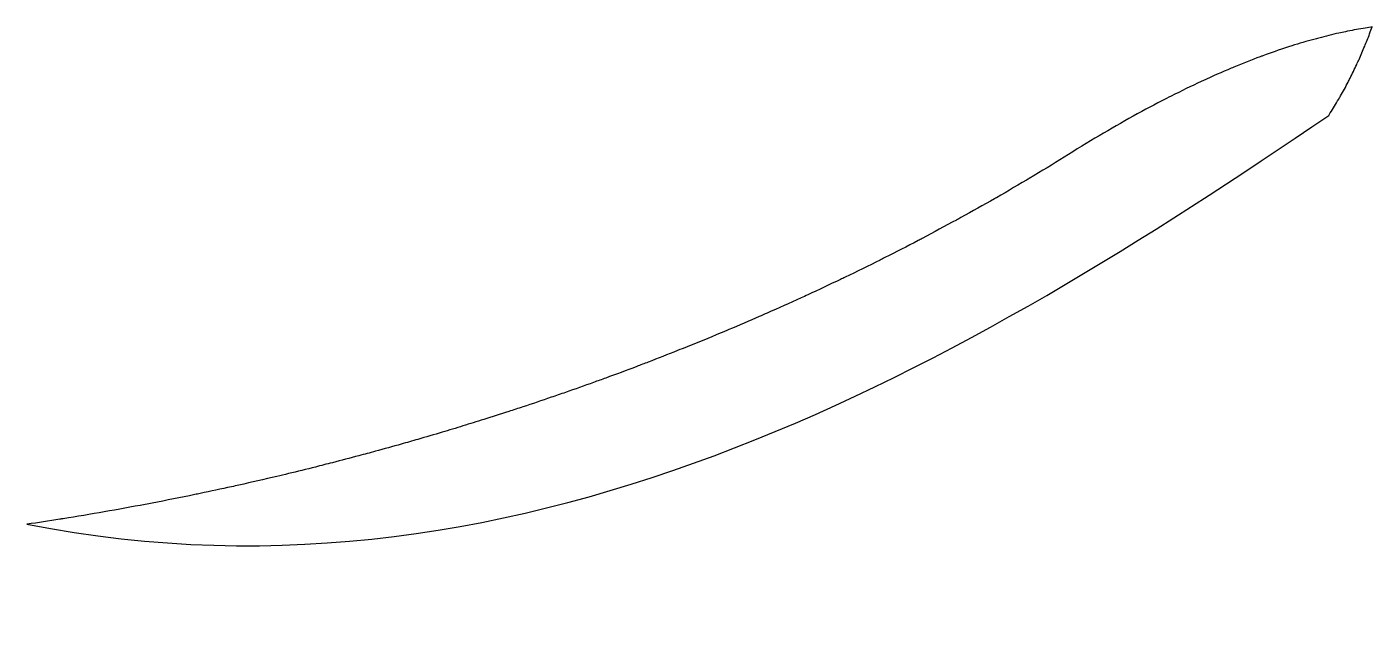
# Model space of a CAD drawing. Header units: centimetres. Extents: x -10.5 to 10.5, y -3.4 to 5.3.
# Drawn here: x -5.756 to -3.776, y -0.523 to 0.356 of the extents above; entities that cross this region are included whole.
import ezdxf

# ---------------------------------------------------------------- set-up
doc = ezdxf.new("R2010")
doc.units = ezdxf.units.CM
doc.header["$MEASUREMENT"] = 0
doc.layers.add('Camada 1', color=7, linetype='Continuous')

msp = doc.modelspace()

# ---------------------------------------------------------------- linework, layer by layer
at = {"layer": 'Camada 1'}
msp.add_open_spline([(-3.77566, 0.35598), (-3.77801, 0.34931), (-3.7804, 0.34272), (-3.78302, 0.33627), (-3.78302, 0.33627), (-3.78421, 0.33331), (-3.7854, 0.33045), (-3.78659, 0.32767), (-3.78659, 0.32767), (-3.78932, 0.32095), (-3.79207, 0.31449), (-3.7949, 0.30801), (-3.7949, 0.30801), (-3.79609, 0.30558), (-3.79715, 0.30327), (-3.79823, 0.30084), (-3.79823, 0.30084), (-3.80143, 0.29401), (-3.80463, 0.28713), (-3.80797, 0.28047), (-3.80797, 0.28047), (-3.80905, 0.27851), (-3.81001, 0.27666), (-3.81093, 0.27483), (-3.81093, 0.27483), (-3.8145, 0.26782), (-3.81829, 0.26105), (-3.8221, 0.25435), (-3.8221, 0.25435), (-3.82305, 0.25274), (-3.82387, 0.25115), (-3.82483, 0.24961), (-3.82483, 0.24961), (-3.82888, 0.2427), (-3.8329, 0.23606), (-3.83719, 0.22953), (-3.83719, 0.22953), (-3.8379, 0.22821), (-3.83875, 0.22696), (-3.83957, 0.22572), (-3.83957, 0.22572), (-4.36233, -0.12993), (-5.0098, -0.52265), (-5.75566, -0.37576), (-5.75566, -0.37576), (-5.75542, -0.37576), (-5.75529, -0.37576), (-5.75518, -0.37576), (-5.75518, -0.37576), (-5.73915, -0.37351), (-5.72314, -0.37089), (-5.70697, -0.36843), (-5.70697, -0.36843), (-5.70541, -0.36817), (-5.70387, -0.36785), (-5.70221, -0.36758), (-5.70221, -0.36758), (-5.66197, -0.36126), (-5.62159, -0.35417), (-5.58135, -0.34657), (-5.58135, -0.34657), (-5.57791, -0.34599), (-5.57471, -0.34525), (-5.57127, -0.34469), (-5.57127, -0.34469), (-5.55037, -0.34064), (-5.52936, -0.33646), (-5.50859, -0.33207), (-5.50859, -0.33207), (-5.50584, -0.33159), (-5.50311, -0.33101), (-5.50039, -0.3304), (-5.50039, -0.3304), (-5.48496, -0.32725), (-5.46988, -0.32394), (-5.45456, -0.32056), (-5.45456, -0.32056), (-5.45088, -0.31985), (-5.4472, -0.31889), (-5.44353, -0.31818), (-5.44353, -0.31818), (-5.42501, -0.31403), (-5.40638, -0.30982), (-5.38786, -0.30535), (-5.38786, -0.30535), (-5.38217, -0.30405), (-5.37632, -0.30262), (-5.37053, -0.30133), (-5.37053, -0.30133), (-5.35746, -0.29813), (-5.34418, -0.29482), (-5.331, -0.29159), (-5.331, -0.29159), (-5.3228, -0.28939), (-5.31438, -0.28738), (-5.30608, -0.28519), (-5.30608, -0.28519), (-5.29301, -0.28188), (-5.27997, -0.2785), (-5.2669, -0.27498), (-5.2669, -0.27498), (-5.25894, -0.27284), (-5.25076, -0.27072), (-5.24266, -0.26844), (-5.24266, -0.26844), (-5.22996, -0.265), (-5.21737, -0.26143), (-5.20467, -0.25796), (-5.20467, -0.25796), (-5.19647, -0.25563), (-5.1884, -0.25325), (-5.18009, -0.25087), (-5.18009, -0.25087), (-5.16834, -0.24743), (-5.15636, -0.24399), (-5.14458, -0.24042), (-5.14458, -0.24042), (-5.13437, -0.2374), (-5.12405, -0.23426), (-5.11384, -0.23108), (-5.11384, -0.23108), (-5.10363, -0.22793), (-5.09352, -0.22481), (-5.08333, -0.22166), (-5.08333, -0.22166), (-5.07111, -0.21785), (-5.05886, -0.21388), (-5.04653, -0.20986), (-5.04653, -0.20986), (-5.03962, -0.20766), (-5.03264, -0.20539), (-5.02573, -0.20301), (-5.02573, -0.20301), (-5.01173, -0.19851), (-4.99782, -0.19388), (-4.98406, -0.18901), (-4.98406, -0.18901), (-4.97705, -0.18663), (-4.97006, -0.18414), (-4.96292, -0.18179), (-4.96292, -0.18179), (-4.94914, -0.1769), (-4.93527, -0.17205), (-4.92149, -0.16705), (-4.92149, -0.16705), (-4.91556, -0.16485), (-4.90961, -0.16279), (-4.90368, -0.16065), (-4.90368, -0.16065), (-4.88849, -0.15507), (-4.87331, -0.14948), (-4.85809, -0.14372), (-4.85809, -0.14372), (-4.85251, -0.14152), (-4.84692, -0.13933), (-4.84124, -0.13726), (-4.84124, -0.13726), (-4.82677, -0.13168), (-4.8124, -0.12609), (-4.79803, -0.12027), (-4.79803, -0.12027), (-4.7934, -0.11842), (-4.78866, -0.11657), (-4.7839, -0.11474), (-4.7839, -0.11474), (-4.76763, -0.10815), (-4.75125, -0.10151), (-4.73522, -0.09479), (-4.73522, -0.09479), (-4.73107, -0.09296), (-4.72667, -0.09117), (-4.72252, -0.08939), (-4.72252, -0.08939), (-4.70757, -0.08309), (-4.6926, -0.07664), (-4.67765, -0.07013), (-4.67765, -0.07013), (-4.67384, -0.06852), (-4.67006, -0.06682), (-4.66625, -0.06516), (-4.66625, -0.06516), (-4.6495, -0.0578), (-4.63289, -0.05032), (-4.61614, -0.04272), (-4.61614, -0.04272), (-4.61283, -0.04121), (-4.6096, -0.03962), (-4.60627, -0.0382), (-4.60627, -0.0382), (-4.59013, -0.03074), (-4.5741, -0.02315), (-4.5582, -0.0156), (-4.5582, -0.0156), (-4.55595, -0.01446), (-4.5537, -0.0134), (-4.55132, -0.01235), (-4.55132, -0.01235), (-4.53412, -0.00404), (-4.5169, 0.0044), (-4.49991, 0.01294), (-4.49991, 0.01294), (-4.49753, 0.01413), (-4.49515, 0.01532), (-4.4929, 0.01651), (-4.4929, 0.01651), (-4.47639, 0.02482), (-4.46001, 0.03307), (-4.44385, 0.04167), (-4.44385, 0.04167), (-4.44194, 0.04268), (-4.44004, 0.04358), (-4.43816, 0.04463), (-4.43816, 0.04463), (-4.42107, 0.05365), (-4.40419, 0.06275), (-4.38733, 0.07188), (-4.38733, 0.07188), (-4.38519, 0.07299), (-4.38294, 0.07426), (-4.38079, 0.07537), (-4.38079, 0.07537), (-4.36428, 0.08458), (-4.34777, 0.09371), (-4.33139, 0.10305), (-4.33139, 0.10305), (-4.33044, 0.10363), (-4.32962, 0.10424), (-4.32864, 0.10472), (-4.32864, 0.10472), (-4.31165, 0.11451), (-4.2948, 0.12438), (-4.27818, 0.13441), (-4.27818, 0.13441), (-4.27641, 0.13536), (-4.27474, 0.13637), (-4.27307, 0.13737), (-4.27307, 0.13737), (-4.25608, 0.14748), (-4.23936, 0.15777), (-4.22261, 0.16825), (-4.22261, 0.16825), (-4.18758, 0.19021), (-4.15387, 0.21003), (-4.12133, 0.22786), (-4.12133, 0.22786), (-4.12096, 0.2281), (-4.12062, 0.22839), (-4.12025, 0.22844), (-4.12025, 0.22844), (-4.10445, 0.23704), (-4.08903, 0.24529), (-4.07371, 0.25302), (-4.07371, 0.25302), (-4.073, 0.25339), (-4.07228, 0.25379), (-4.07146, 0.25408), (-4.07146, 0.25408), (-4.05651, 0.26167), (-4.04177, 0.26887), (-4.0273, 0.27559), (-4.0273, 0.27559), (-4.02648, 0.27596), (-4.02563, 0.27641), (-4.02468, 0.27678), (-4.02468, 0.27678), (-4.01055, 0.28324), (-3.99666, 0.28948), (-3.98301, 0.29512), (-3.98301, 0.29512), (-3.98171, 0.29565), (-3.98052, 0.29618), (-3.9792, 0.29673), (-3.9792, 0.29673), (-3.96602, 0.30218), (-3.95309, 0.30734), (-3.94039, 0.31205), (-3.94039, 0.31205), (-3.93909, 0.31258), (-3.93777, 0.31298), (-3.93634, 0.31348), (-3.93634, 0.31348), (-3.92422, 0.31806), (-3.9121, 0.32213), (-3.90038, 0.32607), (-3.90038, 0.32607), (-3.89813, 0.32676), (-3.89599, 0.32737), (-3.89384, 0.32808), (-3.89384, 0.32808), (-3.88281, 0.33165), (-3.87199, 0.33485), (-3.86132, 0.33768), (-3.86132, 0.33768), (-3.85894, 0.33839), (-3.85656, 0.339), (-3.85407, 0.33964), (-3.85407, 0.33964), (-3.8441, 0.34231), (-3.83423, 0.3448), (-3.82462, 0.34694), (-3.82462, 0.34694), (-3.82131, 0.34763), (-3.81822, 0.34824), (-3.81502, 0.34895), (-3.81502, 0.34895), (-3.80624, 0.35078), (-3.79756, 0.35244), (-3.78901, 0.35387), (-3.78901, 0.35387), (-3.78496, 0.35453), (-3.78118, 0.35514), (-3.77737, 0.35564), (-3.77737, 0.35564), (-3.77672, 0.3558), (-3.77611, 0.35585), (-3.77566, 0.35598), (-3.77566, 0.35598), (-3.77566, 0.35598), (-3.77566, 0.35598), (-3.77566, 0.35598)], degree=3, knots=[0, 0, 0, 0, 0.0123457, 0.0123457, 0.0123457, 0.0123457, 0.0246914, 0.0246914, 0.0246914, 0.0246914, 0.037037, 0.037037, 0.037037, 0.037037, 0.0493827, 0.0493827, 0.0493827, 0.0493827, 0.0617284, 0.0617284, 0.0617284, 0.0617284, 0.0740741, 0.0740741, 0.0740741, 0.0740741, 0.0864198, 0.0864198, 0.0864198, 0.0864198, 0.0987654, 0.0987654, 0.0987654, 0.0987654, 0.1111111, 0.1111111, 0.1111111, 0.1111111, 0.1234568, 0.1234568, 0.1234568, 0.1234568, 0.1358025, 0.1358025, 0.1358025, 0.1358025, 0.1481481, 0.1481481, 0.1481481, 0.1481481, 0.1604938, 0.1604938, 0.1604938, 0.1604938, 0.1728395, 0.1728395, 0.1728395, 0.1728395, 0.1851852, 0.1851852, 0.1851852, 0.1851852, 0.1975309, 0.1975309, 0.1975309, 0.1975309, 0.2098765, 0.2098765, 0.2098765, 0.2098765, 0.2222222, 0.2222222, 0.2222222, 0.2222222, 0.2345679, 0.2345679, 0.2345679, 0.2345679, 0.2469136, 0.2469136, 0.2469136, 0.2469136, 0.2592593, 0.2592593, 0.2592593, 0.2592593, 0.2716049, 0.2716049, 0.2716049, 0.2716049, 0.2839506, 0.2839506, 0.2839506, 0.2839506, 0.2962963, 0.2962963, 0.2962963, 0.2962963, 0.308642, 0.308642, 0.308642, 0.308642, 0.3209877, 0.3209877, 0.3209877, 0.3209877, 0.3333333, 0.3333333, 0.3333333, 0.3333333, 0.345679, 0.345679, 0.345679, 0.345679, 0.3580247, 0.3580247, 0.3580247, 0.3580247, 0.3703704, 0.3703704, 0.3703704, 0.3703704, 0.382716, 0.382716, 0.382716, 0.382716, 0.3950617, 0.3950617, 0.3950617, 0.3950617, 0.4074074, 0.4074074, 0.4074074, 0.4074074, 0.4197531, 0.4197531, 0.4197531, 0.4197531, 0.4320988, 0.4320988, 0.4320988, 0.4320988, 0.4444444, 0.4444444, 0.4444444, 0.4444444, 0.4567901, 0.4567901, 0.4567901, 0.4567901, 0.4691358, 0.4691358, 0.4691358, 0.4691358, 0.4814815, 0.4814815, 0.4814815, 0.4814815, 0.4938272, 0.4938272, 0.4938272, 0.4938272, 0.5061728, 0.5061728, 0.5061728, 0.5061728, 0.5185185, 0.5185185, 0.5185185, 0.5185185, 0.5308642, 0.5308642, 0.5308642, 0.5308642, 0.5432099, 0.5432099, 0.5432099, 0.5432099, 0.5555556, 0.5555556, 0.5555556, 0.5555556, 0.5679012, 0.5679012, 0.5679012, 0.5679012, 0.5802469, 0.5802469, 0.5802469, 0.5802469, 0.5925926, 0.5925926, 0.5925926, 0.5925926, 0.6049383, 0.6049383, 0.6049383, 0.6049383, 0.617284, 0.617284, 0.617284, 0.617284, 0.6296296, 0.6296296, 0.6296296, 0.6296296, 0.6419753, 0.6419753, 0.6419753, 0.6419753, 0.654321, 0.654321, 0.654321, 0.654321, 0.6666667, 0.6666667, 0.6666667, 0.6666667, 0.6790123, 0.6790123, 0.6790123, 0.6790123, 0.691358, 0.691358, 0.691358, 0.691358, 0.7037037, 0.7037037, 0.7037037, 0.7037037, 0.7160494, 0.7160494, 0.7160494, 0.7160494, 0.7283951, 0.7283951, 0.7283951, 0.7283951, 0.7407407, 0.7407407, 0.7407407, 0.7407407, 0.7530864, 0.7530864, 0.7530864, 0.7530864, 0.7654321, 0.7654321, 0.7654321, 0.7654321, 0.7777778, 0.7777778, 0.7777778, 0.7777778, 0.7901235, 0.7901235, 0.7901235, 0.7901235, 0.8024691, 0.8024691, 0.8024691, 0.8024691, 0.8148148, 0.8148148, 0.8148148, 0.8148148, 0.8271605, 0.8271605, 0.8271605, 0.8271605, 0.8395062, 0.8395062, 0.8395062, 0.8395062, 0.8518519, 0.8518519, 0.8518519, 0.8518519, 0.8641975, 0.8641975, 0.8641975, 0.8641975, 0.8765432, 0.8765432, 0.8765432, 0.8765432, 0.8888889, 0.8888889, 0.8888889, 0.8888889, 0.9012346, 0.9012346, 0.9012346, 0.9012346, 0.9135802, 0.9135802, 0.9135802, 0.9135802, 0.9259259, 0.9259259, 0.9259259, 0.9259259, 0.9382716, 0.9382716, 0.9382716, 0.9382716, 0.9506173, 0.9506173, 0.9506173, 0.9506173, 0.962963, 0.962963, 0.962963, 0.962963, 0.9753086, 0.9753086, 0.9753086, 0.9753086, 1, 1, 1, 1], dxfattribs=at)

doc.saveas('drawing.dxf')
